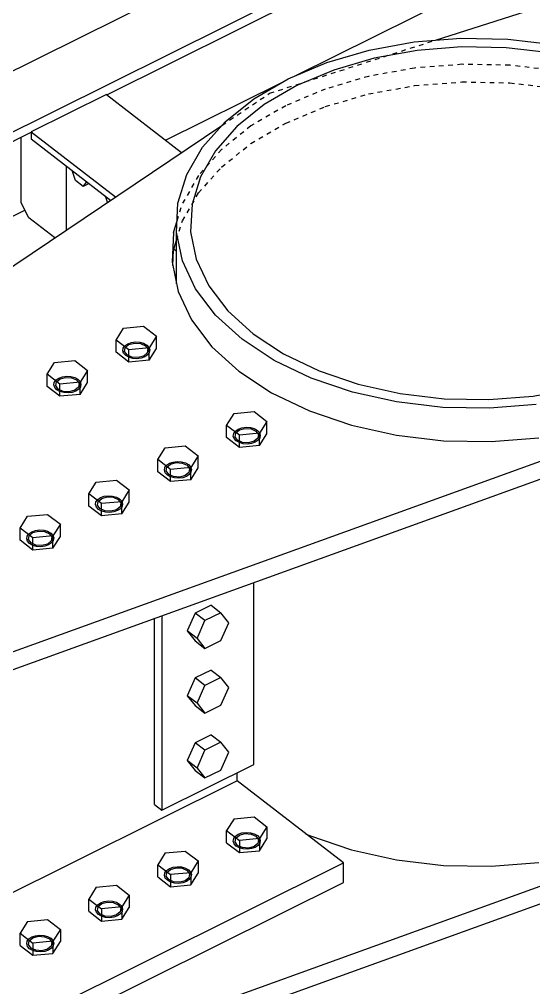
# Model space of a CAD drawing. Header units: millimetres. Extents: x 15962 to 71432, y 9666 to 72266.
# Drawn here: x 46045 to 46482, y 43151 to 43973 of the extents above; entities that cross this region are included whole.
import ezdxf

# ---------------------------------------------------------------- set-up
doc = ezdxf.new("R2010")
doc.units = ezdxf.units.MM
doc.header["$LTSCALE"] = 2
doc.linetypes.add('DXK_LINE_DOT2', pattern=[3.9198, 1.9599, -1.9599])

msp = doc.modelspace()

# ---------------------------------------------------------------- linework, layer by layer
at = {"color": 2, "linetype": 'Continuous'}
for p, q in [((44828.8898, 43327.6624), (47079.6288, 44445.9991)), ((44869.5749, 43296.2789), (47120.3138, 44414.6157)), ((46119.2123, 43908.9472), (47120.3138, 44406.3699)), ((46279.8449, 43925.2476), (47084.3232, 44324.9731)), ((46398.4249, 43955.2039), (46950.2441, 44131.5704)), ((46342.2655, 43946.8896), (46380.5304, 43953.7945)), ((46380.5304, 43953.7945), (46420.069, 43956.9085)), ((46420.069, 43956.9085), (46459.9076, 43956.155)), ((46459.9076, 43956.155), (46499.0653, 43951.5524)), ((46306.2164, 43936.3639), (46342.2655, 43946.8896)), ((46382.9741, 43946.5211), (46346.517, 43939.9424)), ((46420.6447, 43949.4879), (46382.9741, 43946.5211)), ((46458.6012, 43948.77), (46420.6447, 43949.4879)), ((46495.909, 43944.3849), (46458.6012, 43948.77)), ((46273.2708, 43922.4765), (46306.2164, 43936.3639)), ((46346.517, 43939.9424), (46312.171, 43929.9139)), ((46312.171, 43929.9139), (46280.7819, 43916.6826)), ((46169.2923, 43870.3168), (46267.4779, 43919.1028)), ((46244.24, 43905.5693), (46273.2708, 43922.4765)), ((46280.7819, 43916.6826), (46253.1226, 43900.5742)), ((46118.9698, 43909.1343), (46055.0193, 43877.3588)), ((46118.9698, 43909.1343), (46182.7965, 43859.9)), ((46219.8387, 43886.0588), (46244.24, 43905.5693)), ((46253.1226, 43900.5742), (46229.8741, 43881.9854)), ((46200.6678, 43864.4252), (46219.8387, 43886.0588)), ((44869.5749, 43288.0331), (46055.0193, 43877.0513)), ((45556.0386, 43438.5597), (46217.0833, 43882.9494)), ((46055.0193, 43877.3588), (46055.0193, 43871.5475)), ((46055.0193, 43877.3588), (46126.6149, 43822.1317)), ((46229.8741, 43881.9854), (46211.609, 43861.3739)), ((46046.6945, 43817.2541), (46046.6945, 43872.9149)), ((46055.0193, 43871.5475), (46122.5894, 43819.4256)), ((46187.1994, 43841.2014), (46200.6678, 43864.4252)), ((46211.609, 43861.3739), (46198.7769, 43839.2473)), ((46085.0449, 43794.1861), (46085.0449, 43848.3865)), ((46179.7651, 43816.959), (46187.1994, 43841.2014)), ((46198.7769, 43839.2473), (46191.6938, 43816.1503)), ((44833.5843, 43206.6363), (46049.8072, 43810.9475)), ((46052.9537, 43804.5727), (46046.6945, 43817.2541)), ((46178.5479, 43792.2952), (46179.7651, 43816.959)), ((46191.6938, 43816.1503), (46190.5341, 43792.6516)), ((46075.0924, 43787.4955), (46052.9537, 43804.5727)), ((46175.9752, 43792.0407), (46179.0264, 43801.9902)), ((46175.9752, 43792.0407), (46174.734, 43766.8913)), ((46183.5778, 43767.8171), (46178.5479, 43792.2952)), ((46178.5479, 43748.3313), (46178.5479, 43792.2952)), ((46190.5341, 43792.6516), (46195.3264, 43769.33)), ((46175.9752, 43777.1197), (46178.5479, 43785.509)), ((46176.2543, 43778.0298), (46178.5479, 43776.2606)), ((46177.6955, 43782.7294), (46178.5479, 43782.0719)), ((46175.3278, 43764.0018), (46175.9752, 43777.1197)), ((46174.734, 43766.8913), (46179.863, 43741.9314)), ((46194.731, 43744.1275), (46183.5778, 43767.8171)), ((46195.3264, 43769.33), (46205.9527, 43746.7596)), ((46205.9527, 43746.7596), (46222.1513, 43725.4962)), ((46179.863, 43741.9314), (46191.2357, 43717.7755)), ((46211.7329, 43721.8098), (46194.731, 43744.1275)), ((46234.1647, 43701.4134), (46211.7329, 43721.8098)), ((46222.1513, 43725.4962), (46243.5233, 43706.0634)), ((46191.2357, 43717.7755), (46208.5723, 43695.0184)), ((46243.5233, 43706.0634), (46269.5426, 43688.9397)), ((46261.4742, 43683.4405), (46234.1647, 43701.4134)), ((46208.5723, 43695.0184), (46231.4457, 43674.2205)), ((46269.5426, 43688.9397), (46299.5684, 43674.5467)), ((46292.9889, 43668.3339), (46261.4742, 43683.4405)), ((46231.4457, 43674.2205), (46259.2928, 43655.8939)), ((46299.5684, 43674.5467), (46332.8614, 43663.2389)), ((46327.9328, 43656.4653), (46292.9889, 43668.3339)), ((46332.8614, 43663.2389), (46368.6018, 43655.2946)), ((46259.2928, 43655.8939), (46291.4278, 43640.4898)), ((46365.4454, 43648.1271), (46327.9328, 43656.4653)), ((46368.6018, 43655.2946), (46405.9096, 43650.9095)), ((46481.5367, 43653.1584), (46517.9938, 43659.7371)), ((46404.6032, 43643.5245), (46365.4454, 43648.1271)), ((46405.9096, 43650.9095), (46443.8661, 43650.1915)), ((46443.8661, 43650.1915), (46481.5367, 43653.1584)), ((46606.888, 43640.7876), (45712.5195, 43317.8542)), ((46291.4278, 43640.4898), (46327.0596, 43628.3876)), ((46444.4418, 43642.771), (46404.6032, 43643.5245)), ((46483.9804, 43645.885), (46444.4418, 43642.771)), ((45712.5195, 43302.9332), (46606.888, 43625.8666)), ((46327.0596, 43628.3876), (46365.3107, 43619.8853)), ((46365.3107, 43619.8853), (46405.2392, 43615.1921)), ((46405.2392, 43615.1921), (46445.8621, 43614.4237)), ((46445.8621, 43614.4237), (46486.179, 43617.599)), ((46244.0864, 43340.3746), (46244.0864, 43494.8683)), ((46166.0979, 43466.7087), (46166.0979, 43301.6241)), ((46159.8387, 43306.4523), (46159.8387, 43464.4486)), ((46166.0979, 43301.6241), (46244.0864, 43340.3746)), ((46230.0283, 43326.4068), (45209.1538, 42819.1594)), ((46230.0283, 43326.4068), (46230.0283, 43333.3895)), ((46320.3177, 43256.7597), (46230.0283, 43326.4068)), ((46159.8387, 43306.4523), (46166.0979, 43301.6241)), ((45853.3553, 43008.2459), (46606.888, 43280.3272)), ((46288.0559, 43281.6457), (46291.4278, 43280.0294)), ((46291.4278, 43280.0294), (46327.0596, 43267.9271)), ((45743.4812, 42953.6522), (46606.888, 43265.4061)), ((46327.0596, 43267.9271), (46365.3107, 43259.4248)), ((45299.4432, 42749.5123), (46320.3177, 43256.7597)), ((46320.3177, 43240.2681), (46320.3177, 43256.7597)), ((46365.3107, 43259.4248), (46405.2392, 43254.7316)), ((46405.2392, 43254.7316), (46445.8621, 43253.9633)), ((46445.8621, 43253.9633), (46486.179, 43257.1386)), ((45299.4432, 42733.0207), (46320.3177, 43240.2681))]:
    msp.add_line(p, q, dxfattribs=at)
at = {"color": 7, "linetype": 'DXK_LINE_DOT2'}
for p, q in [((46257.6227, 43910.2022), (46398.4249, 43955.2039)), ((46421.0094, 43934.7451), (46380.6926, 43931.5698)), ((46461.6323, 43933.9767), (46421.0094, 43934.7451)), ((46380.6926, 43931.5698), (46341.6744, 43924.529)), ((46501.5609, 43929.2835), (46461.6323, 43933.9767)), ((46341.6744, 43924.529), (46304.9157, 43913.796)), ((46380.6926, 43916.6488), (46421.0094, 43919.8241)), ((46421.0094, 43919.8241), (46461.6323, 43919.0557)), ((46461.6323, 43919.0557), (46501.5609, 43914.3625)), ((46217.0833, 43882.9494), (46257.6227, 43910.2022)), ((46304.9157, 43913.796), (46271.3216, 43899.6352)), ((46304.9157, 43898.875), (46341.6744, 43909.6079)), ((46341.6744, 43909.6079), (46380.6926, 43916.6488)), ((46271.3216, 43899.6352), (46241.7193, 43882.3953)), ((46271.3216, 43884.7142), (46304.9157, 43898.875)), ((46241.7193, 43882.3953), (46216.8377, 43862.5007)), ((46241.7193, 43867.4743), (46271.3216, 43884.7142)), ((46216.8377, 43862.5007), (46197.2894, 43840.4413)), ((46216.8377, 43847.5796), (46241.7193, 43867.4743)), ((46197.2894, 43825.5202), (46216.8377, 43847.5796)), ((46197.2894, 43840.4413), (46183.5559, 43816.7602)), ((46183.5559, 43801.8392), (46197.2894, 43825.5202)), ((46179.0264, 43801.9902), (46183.5559, 43816.7602)), ((46178.5479, 43785.509), (46183.5559, 43801.8392))]:
    msp.add_line(p, q, dxfattribs=at)
at = {"color": 7, "linetype": 'Continuous'}
for p, q in [((46092.8287, 43836.0328), (46089.9069, 43844.6361)), ((46099.3335, 43831.0152), (46092.8287, 43836.0328)), ((46099.3335, 43831.0152), (46102.2553, 43835.1108)), ((46104.3399, 43833.5028), (46099.3335, 43831.0152)), ((46119.876, 43817.6014), (46118.0734, 43822.9091)), ((46133.4855, 43710.6963), (46150.6044, 43712.3275)), ((46150.6044, 43712.3275), (46161.4457, 43703.9648)), ((46127.2079, 43700.7024), (46133.4855, 43710.6963)), ((46127.2079, 43690.3362), (46127.2079, 43700.7024)), ((46138.0492, 43692.3396), (46127.2079, 43700.7024)), ((46133.2317, 43693.8401), (46134.7095, 43695.871)), ((46134.7095, 43695.871), (46137.1287, 43697.5198)), ((46135.0067, 43694.2112), (46138.0676, 43696.7956)), ((46137.1287, 43697.5198), (46140.2525, 43698.6252)), ((46138.0676, 43696.7956), (46142.8056, 43698.0863)), ((46140.2525, 43698.6252), (46143.775, 43699.0788)), ((46142.8056, 43698.0863), (46147.9512, 43697.7374)), ((46143.775, 43699.0788), (46147.3517, 43698.8363)), ((46147.3517, 43698.8363), (46150.6322, 43697.9214)), ((46147.9512, 43697.7374), (46152.1256, 43695.8424)), ((46150.6322, 43697.9214), (46153.2955, 43696.4237)), ((46152.1256, 43695.8424), (46154.2104, 43692.9092)), ((46153.2955, 43696.4237), (46155.0809, 43694.4898)), ((46161.4457, 43703.9648), (46155.1681, 43693.9709)), ((46161.4457, 43693.5986), (46161.4457, 43703.9648)), ((46138.0492, 43681.9734), (46127.2079, 43690.3362)), ((46132.84, 43691.6258), (46133.2317, 43693.8401)), ((46133.5727, 43689.445), (46132.84, 43691.6258)), ((46135.3581, 43687.5111), (46133.5727, 43689.445)), ((46134.4432, 43691.0256), (46135.0067, 43694.2112)), ((46136.528, 43688.0923), (46134.4432, 43691.0256)), ((46140.7024, 43686.1974), (46136.528, 43688.0923)), ((46155.1681, 43693.9709), (46138.0492, 43692.3396)), ((46138.0492, 43681.9734), (46138.0492, 43692.3396)), ((46153.6469, 43689.7236), (46150.586, 43687.1392)), ((46153.9441, 43688.0638), (46151.5249, 43686.4149)), ((46154.2104, 43692.9092), (46153.6469, 43689.7236)), ((46155.4219, 43690.0947), (46153.9441, 43688.0638)), ((46155.0809, 43694.4898), (46155.8136, 43692.309)), ((46155.1681, 43683.6047), (46155.1681, 43693.9709)), ((46155.1681, 43683.6047), (46161.4457, 43693.5986)), ((46155.8136, 43692.309), (46155.4219, 43690.0947)), ((46068.7165, 43671.6394), (46074.9941, 43681.6334)), ((46074.9941, 43681.6334), (46092.1131, 43683.2646)), ((46092.1131, 43683.2646), (46102.9544, 43674.9019)), ((46138.0214, 43686.0134), (46135.3581, 43687.5111)), ((46141.3019, 43685.0985), (46138.0214, 43686.0134)), ((46155.1681, 43683.6047), (46138.0492, 43681.9734)), ((46145.848, 43685.8485), (46140.7024, 43686.1974)), ((46144.8785, 43684.856), (46141.3019, 43685.0985)), ((46148.4011, 43685.3096), (46144.8785, 43684.856)), ((46150.586, 43687.1392), (46145.848, 43685.8485)), ((46151.5249, 43686.4149), (46148.4011, 43685.3096)), ((46068.7165, 43661.2733), (46068.7165, 43671.6394)), ((46079.5578, 43663.2767), (46068.7165, 43671.6394)), ((46102.9544, 43674.9019), (46096.6768, 43664.9079)), ((46102.9544, 43664.5357), (46102.9544, 43674.9019)), ((46074.3487, 43662.5629), (46074.7404, 43664.7772)), ((46074.7404, 43664.7772), (46076.2182, 43666.8081)), ((46075.9518, 43661.9627), (46076.5154, 43665.1483)), ((46076.2182, 43666.8081), (46078.6373, 43668.4569)), ((46076.5154, 43665.1483), (46079.5762, 43667.7327)), ((46078.6373, 43668.4569), (46081.7611, 43669.5623)), ((46096.6768, 43664.9079), (46079.5578, 43663.2767)), ((46079.5578, 43652.9105), (46079.5578, 43663.2767)), ((46079.5762, 43667.7327), (46084.3142, 43669.0234)), ((46081.7611, 43669.5623), (46085.2837, 43670.0159)), ((46084.3142, 43669.0234), (46089.4598, 43668.6745)), ((46085.2837, 43670.0159), (46088.8603, 43669.7734)), ((46088.8603, 43669.7734), (46092.1408, 43668.8585)), ((46089.4598, 43668.6745), (46093.6343, 43666.7795)), ((46092.1408, 43668.8585), (46094.8041, 43667.3608)), ((46093.6343, 43666.7795), (46095.7191, 43663.8463)), ((46094.8041, 43667.3608), (46096.5895, 43665.4269)), ((46095.7191, 43663.8463), (46095.1555, 43660.6607)), ((46096.5895, 43665.4269), (46097.3222, 43663.2461)), ((46096.6768, 43654.5418), (46096.6768, 43664.9079)), ((46096.6768, 43654.5418), (46102.9544, 43664.5357)), ((46097.3222, 43663.2461), (46096.9305, 43661.0318)), ((46079.5578, 43652.9105), (46068.7165, 43661.2733)), ((46075.0814, 43660.3821), (46074.3487, 43662.5629)), ((46076.8668, 43658.4482), (46075.0814, 43660.3821)), ((46078.0366, 43659.0294), (46075.9518, 43661.9627)), ((46079.5301, 43656.9505), (46076.8668, 43658.4482)), ((46082.2111, 43657.1345), (46078.0366, 43659.0294)), ((46082.8106, 43656.0356), (46079.5301, 43656.9505)), ((46087.3567, 43656.7856), (46082.2111, 43657.1345)), ((46086.3872, 43655.7931), (46082.8106, 43656.0356)), ((46089.9098, 43656.2467), (46086.3872, 43655.7931)), ((46092.0947, 43658.0763), (46087.3567, 43656.7856)), ((46093.0336, 43657.352), (46089.9098, 43656.2467)), ((46095.1555, 43660.6607), (46092.0947, 43658.0763)), ((46095.4527, 43659.0009), (46093.0336, 43657.352)), ((46096.9305, 43661.0318), (46095.4527, 43659.0009)), ((46096.6768, 43654.5418), (46079.5578, 43652.9105)), ((46227.374, 43638.273), (46244.4929, 43639.9042)), ((46244.4929, 43639.9042), (46255.3342, 43631.5415)), ((46221.0964, 43628.2791), (46227.374, 43638.273)), ((46255.3342, 43631.5415), (46249.0566, 43621.5476)), ((46255.3342, 43621.1753), (46255.3342, 43631.5415)), ((46221.0964, 43617.9129), (46221.0964, 43628.2791)), ((46231.9377, 43619.9164), (46221.0964, 43628.2791)), ((46227.1203, 43621.4168), (46228.598, 43623.4477)), ((46228.598, 43623.4477), (46231.0172, 43625.0966)), ((46228.8952, 43621.788), (46231.9561, 43624.3723)), ((46231.0172, 43625.0966), (46234.141, 43626.2019)), ((46231.9561, 43624.3723), (46236.6941, 43625.663)), ((46234.141, 43626.2019), (46237.6636, 43626.6555)), ((46236.6941, 43625.663), (46241.8397, 43625.3141)), ((46237.6636, 43626.6555), (46241.2402, 43626.413)), ((46241.2402, 43626.413), (46244.5207, 43625.4981)), ((46241.8397, 43625.3141), (46246.0142, 43623.4192)), ((46244.5207, 43625.4981), (46247.184, 43624.0004)), ((46246.0142, 43623.4192), (46248.0989, 43620.4859)), ((46247.184, 43624.0004), (46248.9694, 43622.0665)), ((46248.9694, 43622.0665), (46249.7021, 43619.8857)), ((46231.9377, 43609.5502), (46221.0964, 43617.9129)), ((46226.7286, 43619.2025), (46227.1203, 43621.4168)), ((46227.4613, 43617.0217), (46226.7286, 43619.2025)), ((46229.2466, 43615.0878), (46227.4613, 43617.0217)), ((46228.3317, 43618.6023), (46228.8952, 43621.788)), ((46230.4165, 43615.6691), (46228.3317, 43618.6023)), ((46231.9099, 43613.5901), (46229.2466, 43615.0878)), ((46234.5909, 43613.7741), (46230.4165, 43615.6691)), ((46249.0566, 43621.5476), (46231.9377, 43619.9164)), ((46231.9377, 43609.5502), (46231.9377, 43619.9164)), ((46239.7365, 43613.4252), (46234.5909, 43613.7741)), ((46244.4745, 43614.7159), (46239.7365, 43613.4252)), ((46245.4134, 43613.9917), (46242.2897, 43612.8864)), ((46247.5354, 43617.3003), (46244.4745, 43614.7159)), ((46247.8326, 43615.6405), (46245.4134, 43613.9917)), ((46248.0989, 43620.4859), (46247.5354, 43617.3003)), ((46249.3104, 43617.6714), (46247.8326, 43615.6405)), ((46249.0566, 43611.1814), (46249.0566, 43621.5476)), ((46249.0566, 43611.1814), (46255.3342, 43621.1753)), ((46249.7021, 43619.8857), (46249.3104, 43617.6714)), ((46162.605, 43599.2162), (46168.8827, 43609.2101)), ((46168.8827, 43609.2101), (46186.0016, 43610.8413)), ((46186.0016, 43610.8413), (46196.8429, 43602.4786)), ((46235.1905, 43612.6752), (46231.9099, 43613.5901)), ((46249.0566, 43611.1814), (46231.9377, 43609.5502)), ((46238.7671, 43612.4327), (46235.1905, 43612.6752)), ((46242.2897, 43612.8864), (46238.7671, 43612.4327)), ((46162.605, 43588.85), (46162.605, 43599.2162)), ((46173.4464, 43590.8535), (46162.605, 43599.2162)), ((46175.6496, 43597.139), (46179.1722, 43597.5926)), ((46179.1722, 43597.5926), (46182.7488, 43597.3501)), ((46182.7488, 43597.3501), (46186.0293, 43596.4352)), ((46196.8429, 43602.4786), (46190.5653, 43592.4847)), ((46196.8429, 43592.1124), (46196.8429, 43602.4786)), ((46168.2372, 43590.1396), (46168.6289, 43592.3539)), ((46168.9699, 43587.9588), (46168.2372, 43590.1396)), ((46168.6289, 43592.3539), (46170.1067, 43594.3848)), ((46169.8404, 43589.5394), (46170.4039, 43592.725)), ((46171.9251, 43586.6062), (46169.8404, 43589.5394)), ((46170.1067, 43594.3848), (46172.5259, 43596.0337)), ((46170.4039, 43592.725), (46173.4647, 43595.3094)), ((46172.5259, 43596.0337), (46175.6496, 43597.139)), ((46190.5653, 43592.4847), (46173.4464, 43590.8535)), ((46173.4464, 43580.4873), (46173.4464, 43590.8535)), ((46173.4647, 43595.3094), (46178.2027, 43596.6001)), ((46178.2027, 43596.6001), (46183.3484, 43596.2512)), ((46183.3484, 43596.2512), (46187.5228, 43594.3563)), ((46186.0293, 43596.4352), (46188.6926, 43594.9375)), ((46187.5228, 43594.3563), (46189.6076, 43591.423)), ((46188.6926, 43594.9375), (46190.478, 43593.0036)), ((46189.6076, 43591.423), (46189.0441, 43588.2374)), ((46190.478, 43593.0036), (46191.2107, 43590.8228)), ((46190.5653, 43582.1185), (46190.5653, 43592.4847)), ((46190.5653, 43582.1185), (46196.8429, 43592.1124)), ((46191.2107, 43590.8228), (46190.819, 43588.6085)), ((46110.3913, 43580.1472), (46127.5102, 43581.7784)), ((46127.5102, 43581.7784), (46138.3516, 43573.4157)), ((46173.4464, 43580.4873), (46162.605, 43588.85)), ((46170.7553, 43586.0249), (46168.9699, 43587.9588)), ((46173.4186, 43584.5272), (46170.7553, 43586.0249)), ((46176.0996, 43584.7112), (46171.9251, 43586.6062)), ((46176.6991, 43583.6123), (46173.4186, 43584.5272)), ((46190.5653, 43582.1185), (46173.4464, 43580.4873)), ((46181.2452, 43584.3623), (46176.0996, 43584.7112)), ((46180.2757, 43583.3698), (46176.6991, 43583.6123)), ((46183.7983, 43583.8234), (46180.2757, 43583.3698)), ((46185.9832, 43585.653), (46181.2452, 43584.3623)), ((46186.9221, 43584.9288), (46183.7983, 43583.8234)), ((46189.0441, 43588.2374), (46185.9832, 43585.653)), ((46189.3413, 43586.5776), (46186.9221, 43584.9288)), ((46190.819, 43588.6085), (46189.3413, 43586.5776)), ((46104.1137, 43570.1533), (46110.3913, 43580.1472)), ((46138.3516, 43573.4157), (46132.0739, 43563.4218)), ((46138.3516, 43563.0495), (46138.3516, 43573.4157)), ((46104.1137, 43559.7871), (46104.1137, 43570.1533)), ((46114.955, 43561.7906), (46104.1137, 43570.1533)), ((46110.1376, 43563.291), (46111.6153, 43565.3219)), ((46111.6153, 43565.3219), (46114.0345, 43566.9708)), ((46111.9126, 43563.6621), (46114.9734, 43566.2465)), ((46114.0345, 43566.9708), (46117.1583, 43568.0761)), ((46114.9734, 43566.2465), (46119.7114, 43567.5372)), ((46117.1583, 43568.0761), (46120.6809, 43568.5297)), ((46119.7114, 43567.5372), (46124.857, 43567.1883)), ((46120.6809, 43568.5297), (46124.2575, 43568.2872)), ((46124.2575, 43568.2872), (46127.538, 43567.3723)), ((46124.857, 43567.1883), (46129.0315, 43565.2934)), ((46127.538, 43567.3723), (46130.2013, 43565.8746)), ((46129.0315, 43565.2934), (46131.1162, 43562.3601)), ((46130.2013, 43565.8746), (46131.9867, 43563.9407)), ((46114.955, 43551.4244), (46104.1137, 43559.7871)), ((46109.7459, 43561.0767), (46110.1376, 43563.291)), ((46110.4786, 43558.8959), (46109.7459, 43561.0767)), ((46112.264, 43556.962), (46110.4786, 43558.8959)), ((46111.349, 43560.4765), (46111.9126, 43563.6621)), ((46113.4338, 43557.5433), (46111.349, 43560.4765)), ((46114.9273, 43555.4643), (46112.264, 43556.962)), ((46117.6083, 43555.6483), (46113.4338, 43557.5433)), ((46132.0739, 43563.4218), (46114.955, 43561.7906)), ((46114.955, 43551.4244), (46114.955, 43561.7906)), ((46127.4919, 43556.5901), (46122.7539, 43555.2994)), ((46130.5527, 43559.1745), (46127.4919, 43556.5901)), ((46130.8499, 43557.5147), (46128.4308, 43555.8659)), ((46131.1162, 43562.3601), (46130.5527, 43559.1745)), ((46132.3277, 43559.5456), (46130.8499, 43557.5147)), ((46131.9867, 43563.9407), (46132.7194, 43561.7599)), ((46132.0739, 43553.0556), (46132.0739, 43563.4218)), ((46132.0739, 43553.0556), (46138.3516, 43563.0495)), ((46132.7194, 43561.7599), (46132.3277, 43559.5456)), ((46045.6224, 43541.0904), (46051.9, 43551.0843)), ((46051.9, 43551.0843), (46069.0189, 43552.7155)), ((46069.0189, 43552.7155), (46079.8602, 43544.3528)), ((46118.2078, 43554.5494), (46114.9273, 43555.4643)), ((46132.0739, 43553.0556), (46114.955, 43551.4244)), ((46122.7539, 43555.2994), (46117.6083, 43555.6483)), ((46121.7844, 43554.3069), (46118.2078, 43554.5494)), ((46125.307, 43554.7605), (46121.7844, 43554.3069)), ((46128.4308, 43555.8659), (46125.307, 43554.7605)), ((46045.6224, 43530.7242), (46045.6224, 43541.0904)), ((46056.4637, 43532.7276), (46045.6224, 43541.0904)), ((46079.8602, 43544.3528), (46073.5826, 43534.3589)), ((46079.8602, 43533.9866), (46079.8602, 43544.3528)), ((46051.2545, 43532.0138), (46051.6462, 43534.2281)), ((46051.9872, 43529.833), (46051.2545, 43532.0138)), ((46051.6462, 43534.2281), (46053.124, 43536.259)), ((46052.8577, 43531.4136), (46053.4212, 43534.5992)), ((46053.124, 43536.259), (46055.5432, 43537.9079)), ((46053.4212, 43534.5992), (46056.4821, 43537.1836)), ((46055.5432, 43537.9079), (46058.6669, 43539.0132)), ((46073.5826, 43534.3589), (46056.4637, 43532.7276)), ((46056.4637, 43522.3615), (46056.4637, 43532.7276)), ((46056.4821, 43537.1836), (46061.2201, 43538.4743)), ((46058.6669, 43539.0132), (46062.1895, 43539.4668)), ((46061.2201, 43538.4743), (46066.3657, 43538.1254)), ((46062.1895, 43539.4668), (46065.7662, 43539.2243)), ((46065.7662, 43539.2243), (46069.0467, 43538.3094)), ((46066.3657, 43538.1254), (46070.5401, 43536.2305)), ((46069.0467, 43538.3094), (46071.71, 43536.8117)), ((46070.5401, 43536.2305), (46072.6249, 43533.2972)), ((46071.71, 43536.8117), (46073.4954, 43534.8778)), ((46072.6249, 43533.2972), (46072.0614, 43530.1116)), ((46073.4954, 43534.8778), (46074.2281, 43532.697)), ((46073.5826, 43523.9927), (46073.5826, 43534.3589)), ((46073.5826, 43523.9927), (46079.8602, 43533.9866)), ((46074.2281, 43532.697), (46073.8363, 43530.4827)), ((46056.4637, 43522.3615), (46045.6224, 43530.7242)), ((46053.7726, 43527.8991), (46051.9872, 43529.833)), ((46054.9425, 43528.4803), (46052.8577, 43531.4136)), ((46056.4359, 43526.4014), (46053.7726, 43527.8991)), ((46059.1169, 43526.5854), (46054.9425, 43528.4803)), ((46059.7164, 43525.4865), (46056.4359, 43526.4014)), ((46073.5826, 43523.9927), (46056.4637, 43522.3615)), ((46064.2625, 43526.2365), (46059.1169, 43526.5854)), ((46063.293, 43525.244), (46059.7164, 43525.4865)), ((46066.8156, 43525.6976), (46063.293, 43525.244)), ((46069.0005, 43527.5272), (46064.2625, 43526.2365)), ((46069.9394, 43526.803), (46066.8156, 43525.6976)), ((46072.0614, 43530.1116), (46069.0005, 43527.5272)), ((46072.3586, 43528.4518), (46069.9394, 43526.803)), ((46073.8363, 43530.4827), (46072.3586, 43528.4518)), ((46207.9467, 43475.5545), (46194.4387, 43468.8427)), ((46207.9467, 43475.5545), (46216.2089, 43469.1813)), ((46194.4387, 43468.8427), (46187.6847, 43453.7071)), ((46202.7009, 43462.4695), (46194.4387, 43468.8427)), ((46216.2089, 43469.1813), (46202.7009, 43462.4695)), ((46222.9629, 43460.7574), (46216.2089, 43469.1813)), ((46195.9469, 43447.3338), (46202.7009, 43462.4695)), ((46216.2089, 43445.6218), (46222.9629, 43460.7574)), ((46195.9469, 43447.3338), (46187.6847, 43453.7071)), ((46187.6847, 43453.7071), (46194.4387, 43445.2832)), ((46194.4387, 43445.2832), (46202.7009, 43438.91)), ((46195.9469, 43447.3338), (46202.7009, 43438.91)), ((46202.7009, 43438.91), (46216.2089, 43445.6218)), ((46207.9467, 43420.5823), (46194.4387, 43413.8705)), ((46207.9467, 43420.5823), (46216.2089, 43414.2091)), ((46194.4387, 43413.8705), (46187.6847, 43398.7349)), ((46202.7009, 43407.4973), (46194.4387, 43413.8705)), ((46216.2089, 43414.2091), (46202.7009, 43407.4973)), ((46222.9629, 43405.7852), (46216.2089, 43414.2091)), ((46195.9469, 43392.3616), (46202.7009, 43407.4973)), ((46216.2089, 43390.6496), (46222.9629, 43405.7852)), ((46195.9469, 43392.3616), (46187.6847, 43398.7349)), ((46187.6847, 43398.7349), (46194.4387, 43390.311)), ((46195.9469, 43392.3616), (46202.7009, 43383.9378)), ((46194.4387, 43390.311), (46202.7009, 43383.9378)), ((46202.7009, 43383.9378), (46216.2089, 43390.6496)), ((46194.4387, 43358.8984), (46187.6847, 43343.7627)), ((46207.9467, 43365.6101), (46194.4387, 43358.8984)), ((46202.7009, 43352.5251), (46194.4387, 43358.8984)), ((46216.2089, 43359.2369), (46202.7009, 43352.5251)), ((46207.9467, 43365.6101), (46216.2089, 43359.2369)), ((46222.9629, 43350.813), (46216.2089, 43359.2369)), ((46195.9469, 43337.3895), (46202.7009, 43352.5251)), ((46216.2089, 43335.6774), (46222.9629, 43350.813)), ((46195.9469, 43337.3895), (46187.6847, 43343.7627)), ((46187.6847, 43343.7627), (46194.4387, 43335.3388)), ((46194.4387, 43335.3388), (46202.7009, 43328.9656)), ((46195.9469, 43337.3895), (46202.7009, 43328.9656)), ((46202.7009, 43328.9656), (46216.2089, 43335.6774)), ((46227.374, 43294.3042), (46221.0964, 43284.3103)), ((46227.374, 43294.3042), (46244.4929, 43295.9354)), ((46244.4929, 43295.9354), (46255.3342, 43287.5727)), ((46255.3342, 43287.5727), (46249.0566, 43277.5788)), ((46255.3342, 43287.5727), (46255.3342, 43277.2065)), ((46221.0964, 43284.3103), (46231.9377, 43275.9476)), ((46221.0964, 43273.9441), (46221.0964, 43284.3103)), ((46226.7286, 43275.2337), (46227.1203, 43277.448)), ((46227.1203, 43277.448), (46228.598, 43279.4789)), ((46228.3317, 43274.6335), (46228.8952, 43277.8191)), ((46228.598, 43279.4789), (46231.0172, 43281.1278)), ((46228.8952, 43277.8191), (46231.9561, 43280.4035)), ((46231.0172, 43281.1278), (46234.141, 43282.2331)), ((46249.0566, 43277.5788), (46231.9377, 43275.9476)), ((46231.9561, 43280.4035), (46236.6941, 43281.6942)), ((46234.141, 43282.2331), (46237.6636, 43282.6867)), ((46236.6941, 43281.6942), (46241.8397, 43281.3453)), ((46237.6636, 43282.6867), (46241.2402, 43282.4442)), ((46241.2402, 43282.4442), (46244.5207, 43281.5293)), ((46241.8397, 43281.3453), (46246.0142, 43279.4504)), ((46244.5207, 43281.5293), (46247.184, 43280.0316)), ((46246.0142, 43279.4504), (46248.0989, 43276.5171)), ((46247.184, 43280.0316), (46248.9694, 43278.0977)), ((46248.9694, 43278.0977), (46249.7021, 43275.9169)), ((46249.0566, 43277.5788), (46249.0566, 43267.2126)), ((46249.0566, 43267.2126), (46255.3342, 43277.2065)), ((46221.0964, 43273.9441), (46231.9377, 43265.5814)), ((46227.4613, 43273.0529), (46226.7286, 43275.2337)), ((46229.2466, 43271.119), (46227.4613, 43273.0529)), ((46230.4165, 43271.7003), (46228.3317, 43274.6335)), ((46231.9099, 43269.6213), (46229.2466, 43271.119)), ((46234.5909, 43269.8053), (46230.4165, 43271.7003)), ((46235.1905, 43268.7064), (46231.9099, 43269.6213)), ((46231.9377, 43275.9476), (46231.9377, 43265.5814)), ((46239.7365, 43269.4564), (46234.5909, 43269.8053)), ((46238.7671, 43268.4639), (46235.1905, 43268.7064)), ((46242.2897, 43268.9175), (46238.7671, 43268.4639)), ((46244.4745, 43270.7471), (46239.7365, 43269.4564)), ((46245.4134, 43270.0229), (46242.2897, 43268.9175)), ((46247.5354, 43273.3315), (46244.4745, 43270.7471)), ((46247.8326, 43271.6717), (46245.4134, 43270.0229)), ((46248.0989, 43276.5171), (46247.5354, 43273.3315)), ((46249.3104, 43273.7026), (46247.8326, 43271.6717)), ((46249.7021, 43275.9169), (46249.3104, 43273.7026)), ((46168.8827, 43265.2413), (46162.605, 43255.2474)), ((46168.8827, 43265.2413), (46186.0016, 43266.8725)), ((46186.0016, 43266.8725), (46196.8429, 43258.5098)), ((46231.9377, 43265.5814), (46249.0566, 43267.2126)), ((46162.605, 43255.2474), (46173.4464, 43246.8846)), ((46162.605, 43244.8812), (46162.605, 43255.2474)), ((46170.1067, 43250.416), (46172.5259, 43252.0649)), ((46172.5259, 43252.0649), (46175.6496, 43253.1702)), ((46173.4647, 43251.3406), (46178.2027, 43252.6313)), ((46175.6496, 43253.1702), (46179.1722, 43253.6238)), ((46178.2027, 43252.6313), (46183.3484, 43252.2824)), ((46179.1722, 43253.6238), (46182.7488, 43253.3813)), ((46182.7488, 43253.3813), (46186.0293, 43252.4664)), ((46183.3484, 43252.2824), (46187.5228, 43250.3875)), ((46186.0293, 43252.4664), (46188.6926, 43250.9687)), ((46196.8429, 43258.5098), (46190.5653, 43248.5159)), ((46196.8429, 43258.5098), (46196.8429, 43248.1436)), ((46162.605, 43244.8812), (46173.4464, 43236.5185)), ((46168.2372, 43246.1708), (46168.6289, 43248.3851)), ((46168.9699, 43243.99), (46168.2372, 43246.1708)), ((46168.6289, 43248.3851), (46170.1067, 43250.416)), ((46170.7553, 43242.0561), (46168.9699, 43243.99)), ((46169.8404, 43245.5706), (46170.4039, 43248.7562)), ((46171.9251, 43242.6373), (46169.8404, 43245.5706)), ((46170.4039, 43248.7562), (46173.4647, 43251.3406)), ((46190.5653, 43248.5159), (46173.4464, 43246.8846)), ((46173.4464, 43246.8846), (46173.4464, 43236.5185)), ((46189.0441, 43244.2686), (46185.9832, 43241.6842)), ((46187.5228, 43250.3875), (46189.6076, 43247.4542)), ((46188.6926, 43250.9687), (46190.478, 43249.0348)), ((46189.6076, 43247.4542), (46189.0441, 43244.2686)), ((46190.819, 43244.6397), (46189.3413, 43242.6088)), ((46190.478, 43249.0348), (46191.2107, 43246.854)), ((46190.5653, 43248.5159), (46190.5653, 43238.1497)), ((46190.5653, 43238.1497), (46196.8429, 43248.1436)), ((46191.2107, 43246.854), (46190.819, 43244.6397)), ((46110.3913, 43236.1784), (46104.1137, 43226.1845)), ((46110.3913, 43236.1784), (46127.5102, 43237.8096)), ((46127.5102, 43237.8096), (46138.3516, 43229.4469)), ((46173.4186, 43240.5584), (46170.7553, 43242.0561)), ((46176.0996, 43240.7424), (46171.9251, 43242.6373)), ((46176.6991, 43239.6435), (46173.4186, 43240.5584)), ((46173.4464, 43236.5185), (46190.5653, 43238.1497)), ((46181.2452, 43240.3935), (46176.0996, 43240.7424)), ((46180.2757, 43239.401), (46176.6991, 43239.6435)), ((46183.7983, 43239.8546), (46180.2757, 43239.401)), ((46185.9832, 43241.6842), (46181.2452, 43240.3935)), ((46186.9221, 43240.96), (46183.7983, 43239.8546)), ((46189.3413, 43242.6088), (46186.9221, 43240.96)), ((46138.3516, 43229.4469), (46132.0739, 43219.453)), ((46138.3516, 43229.4469), (46138.3516, 43219.0807)), ((46104.1137, 43226.1845), (46114.955, 43217.8217)), ((46104.1137, 43215.8183), (46104.1137, 43226.1845)), ((46109.7459, 43217.1079), (46110.1376, 43219.3222)), ((46110.1376, 43219.3222), (46111.6153, 43221.3531)), ((46111.349, 43216.5077), (46111.9126, 43219.6933)), ((46111.6153, 43221.3531), (46114.0345, 43223.0019)), ((46111.9126, 43219.6933), (46114.9734, 43222.2777)), ((46114.0345, 43223.0019), (46117.1583, 43224.1073)), ((46132.0739, 43219.453), (46114.955, 43217.8217)), ((46114.9734, 43222.2777), (46119.7114, 43223.5684)), ((46117.1583, 43224.1073), (46120.6809, 43224.5609)), ((46119.7114, 43223.5684), (46124.857, 43223.2195)), ((46120.6809, 43224.5609), (46124.2575, 43224.3184)), ((46124.2575, 43224.3184), (46127.538, 43223.4035)), ((46124.857, 43223.2195), (46129.0315, 43221.3246)), ((46127.538, 43223.4035), (46130.2013, 43221.9058)), ((46129.0315, 43221.3246), (46131.1162, 43218.3913)), ((46130.2013, 43221.9058), (46131.9867, 43219.9719)), ((46131.9867, 43219.9719), (46132.7194, 43217.7911)), ((46132.0739, 43219.453), (46132.0739, 43209.0868)), ((46132.0739, 43209.0868), (46138.3516, 43219.0807)), ((46104.1137, 43215.8183), (46114.955, 43207.4556)), ((46110.4786, 43214.9271), (46109.7459, 43217.1079)), ((46112.264, 43212.9932), (46110.4786, 43214.9271)), ((46113.4338, 43213.5744), (46111.349, 43216.5077)), ((46114.9273, 43211.4955), (46112.264, 43212.9932)), ((46117.6083, 43211.6795), (46113.4338, 43213.5744)), ((46118.2078, 43210.5806), (46114.9273, 43211.4955)), ((46114.955, 43217.8217), (46114.955, 43207.4556)), ((46122.7539, 43211.3306), (46117.6083, 43211.6795)), ((46127.4919, 43212.6213), (46122.7539, 43211.3306)), ((46128.4308, 43211.897), (46125.307, 43210.7917)), ((46130.5527, 43215.2057), (46127.4919, 43212.6213)), ((46130.8499, 43213.5459), (46128.4308, 43211.897)), ((46131.1162, 43218.3913), (46130.5527, 43215.2057)), ((46132.3277, 43215.5768), (46130.8499, 43213.5459)), ((46132.7194, 43217.7911), (46132.3277, 43215.5768)), ((46051.9, 43207.1155), (46045.6224, 43197.1216)), ((46051.9, 43207.1155), (46069.0189, 43208.7467)), ((46069.0189, 43208.7467), (46079.8602, 43200.384)), ((46114.955, 43207.4556), (46132.0739, 43209.0868)), ((46121.7844, 43210.3381), (46118.2078, 43210.5806)), ((46125.307, 43210.7917), (46121.7844, 43210.3381)), ((46045.6224, 43197.1216), (46056.4637, 43188.7588)), ((46045.6224, 43186.7554), (46045.6224, 43197.1216)), ((46055.5432, 43193.939), (46058.6669, 43195.0444)), ((46056.4821, 43193.2148), (46061.2201, 43194.5055)), ((46058.6669, 43195.0444), (46062.1895, 43195.498)), ((46061.2201, 43194.5055), (46066.3657, 43194.1566)), ((46062.1895, 43195.498), (46065.7662, 43195.2555)), ((46065.7662, 43195.2555), (46069.0467, 43194.3406)), ((46079.8602, 43200.384), (46073.5826, 43190.3901)), ((46079.8602, 43200.384), (46079.8602, 43190.0178)), ((46045.6224, 43186.7554), (46056.4637, 43178.3926)), ((46051.2545, 43188.045), (46051.6462, 43190.2593)), ((46051.9872, 43185.8642), (46051.2545, 43188.045)), ((46051.6462, 43190.2593), (46053.124, 43192.2902)), ((46052.8577, 43187.4448), (46053.4212, 43190.6304)), ((46054.9425, 43184.5115), (46052.8577, 43187.4448)), ((46053.124, 43192.2902), (46055.5432, 43193.939)), ((46053.4212, 43190.6304), (46056.4821, 43193.2148)), ((46073.5826, 43190.3901), (46056.4637, 43188.7588)), ((46056.4637, 43188.7588), (46056.4637, 43178.3926)), ((46066.3657, 43194.1566), (46070.5401, 43192.2616)), ((46069.0467, 43194.3406), (46071.71, 43192.8429)), ((46070.5401, 43192.2616), (46072.6249, 43189.3284)), ((46071.71, 43192.8429), (46073.4954, 43190.909)), ((46072.6249, 43189.3284), (46072.0614, 43186.1428)), ((46073.8363, 43186.5139), (46072.3586, 43184.483)), ((46073.4954, 43190.909), (46074.2281, 43188.7282)), ((46073.5826, 43190.3901), (46073.5826, 43180.0239)), ((46073.5826, 43180.0239), (46079.8602, 43190.0178)), ((46074.2281, 43188.7282), (46073.8363, 43186.5139)), ((46053.7726, 43183.9303), (46051.9872, 43185.8642)), ((46056.4359, 43182.4326), (46053.7726, 43183.9303)), ((46059.1169, 43182.6166), (46054.9425, 43184.5115)), ((46059.7164, 43181.5177), (46056.4359, 43182.4326)), ((46056.4637, 43178.3926), (46073.5826, 43180.0239)), ((46064.2625, 43182.2677), (46059.1169, 43182.6166)), ((46063.293, 43181.2752), (46059.7164, 43181.5177)), ((46066.8156, 43181.7288), (46063.293, 43181.2752)), ((46069.0005, 43183.5584), (46064.2625, 43182.2677)), ((46069.9394, 43182.8341), (46066.8156, 43181.7288)), ((46072.0614, 43186.1428), (46069.0005, 43183.5584)), ((46072.3586, 43184.483), (46069.9394, 43182.8341))]:
    msp.add_line(p, q, dxfattribs=at)

doc.saveas('drawing.dxf')
